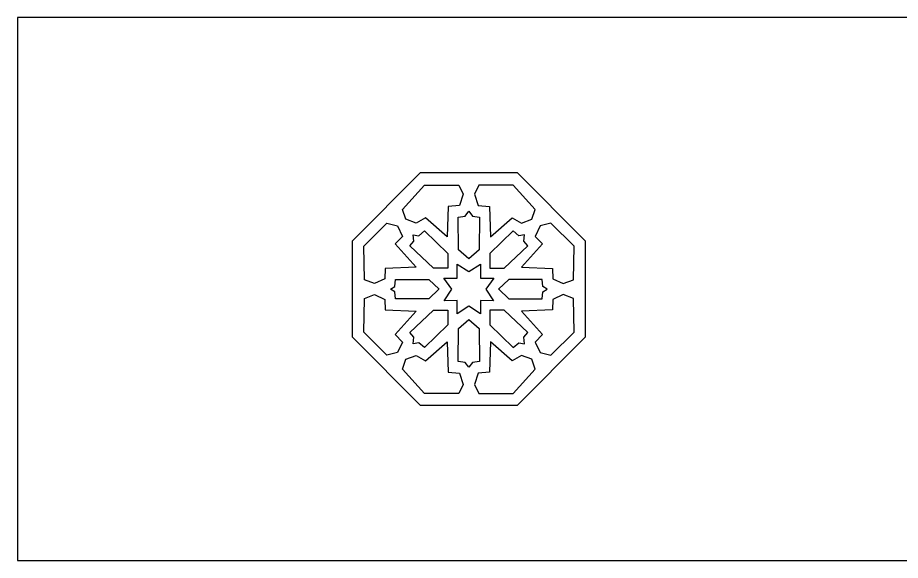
# Model space of a CAD drawing. Extents: x -445 to 570, y -1313 to 85.
# Drawn here: x -394.6 to -118.2, y -1313.2 to -1143.2 of the extents above; entities that cross this region are included whole.
import ezdxf

# ---------------------------------------------------------------- set-up
doc = ezdxf.new("R2010")
doc.units = 0
doc.layers.add('LAYER_1', color=18, linetype='CONTINUOUS')

msp = doc.modelspace()

# ---------------------------------------------------------------- linework, layer by layer
at = {"layer": 'LAYER_1'}
for points in [[(-394.6, -1313.22), (495.4, -1313.22), (495.4, -1143.22), (-394.6, -1143.22)], [(-268.4, -1264.69), (-289.76, -1243.33), (-289.76, -1213.12), (-268.4, -1191.76), (-238.19, -1191.76), (-216.83, -1213.12), (-216.83, -1243.33), (-238.19, -1264.69)], [(-259.78, -1202.4), (-260.09, -1211.84), (-266.89, -1205.89), (-269.81, -1207.63), (-273.05, -1206.4), (-274.1, -1203.32), (-267.2, -1195.75), (-256.43, -1195.72), (-255.07, -1198.5), (-256.22, -1202.09)], [(-246.81, -1202.4), (-246.5, -1211.84), (-239.7, -1205.89), (-236.78, -1207.63), (-233.54, -1206.4), (-232.49, -1203.32), (-239.39, -1195.75), (-250.16, -1195.72), (-251.52, -1198.5), (-250.37, -1202.09)], [(-253.3, -1218.82), (-256.54, -1215.95), (-256.64, -1205.68), (-254.44, -1205.37), (-253.3, -1203.83), (-252.15, -1205.37), (-249.95, -1205.68), (-250.05, -1215.95)], [(-279.64, -1225.09), (-282.88, -1226.51), (-286.02, -1225.39), (-286.23, -1214.82), (-279.01, -1207.63), (-275.67, -1208.45), (-274.1, -1211.74), (-276.4, -1214.1), (-269.81, -1221.39), (-279.53, -1221.8)], [(-226.95, -1225.09), (-223.72, -1226.51), (-220.57, -1225.39), (-220.36, -1214.82), (-227.58, -1207.63), (-230.92, -1208.45), (-232.49, -1211.74), (-230.19, -1214.1), (-236.78, -1221.39), (-227.06, -1221.8)], [(-259.88, -1217.08), (-259.88, -1221.7), (-264.38, -1221.7), (-271.8, -1214.72), (-270.54, -1213.28), (-270.75, -1211.23), (-268.98, -1211.53), (-267.2, -1209.99)], [(-246.71, -1217.08), (-246.71, -1221.7), (-242.21, -1221.7), (-234.79, -1214.72), (-236.05, -1213.28), (-235.84, -1211.23), (-237.61, -1211.53), (-239.39, -1209.99)], [(-253.3, -1233.58), (-256.92, -1235.96), (-256.93, -1231.78), (-261.03, -1231.88), (-258.64, -1228.32), (-261.11, -1224.85), (-256.92, -1224.85), (-256.92, -1220.43), (-253.34, -1222.73), (-253.3, -1222.71), (-253.25, -1222.73), (-249.67, -1220.43), (-249.67, -1224.85), (-245.48, -1224.85), (-247.95, -1228.32), (-245.56, -1231.88), (-249.66, -1231.78), (-249.67, -1235.96)], [(-265.84, -1225.29), (-262.63, -1228.29), (-262.65, -1228.3), (-265.84, -1231.29), (-276.29, -1231.29), (-276.5, -1229.14), (-277.86, -1228.29), (-276.5, -1227.45), (-276.29, -1225.29)], [(-240.75, -1225.29), (-243.96, -1228.29), (-243.94, -1228.3), (-240.75, -1231.29), (-230.3, -1231.29), (-230.09, -1229.14), (-228.73, -1228.29), (-230.09, -1227.45), (-230.3, -1225.29)], [(-282.88, -1229.97), (-279.64, -1231.5), (-279.53, -1234.78), (-269.81, -1235.19), (-276.4, -1242.48), (-274.1, -1244.84), (-275.67, -1248.13), (-279.01, -1248.95), (-286.23, -1241.76), (-286.02, -1231.19)], [(-223.72, -1229.97), (-226.95, -1231.5), (-227.06, -1234.78), (-236.78, -1235.19), (-230.19, -1242.48), (-232.49, -1244.84), (-230.92, -1248.13), (-227.58, -1248.95), (-220.36, -1241.76), (-220.57, -1231.19)], [(-264.38, -1234.89), (-259.88, -1234.89), (-259.88, -1239.5), (-267.2, -1246.59), (-268.98, -1245.05), (-270.75, -1245.36), (-270.54, -1243.3), (-271.8, -1241.87)], [(-242.21, -1234.89), (-246.71, -1234.89), (-246.71, -1239.5), (-239.39, -1246.59), (-237.61, -1245.05), (-235.84, -1245.36), (-236.05, -1243.3), (-234.79, -1241.87)], [(-253.3, -1252.75), (-254.44, -1251.21), (-256.64, -1250.9), (-256.54, -1240.63), (-253.3, -1237.76), (-250.05, -1240.63), (-249.95, -1250.9), (-252.15, -1251.21)], [(-260.09, -1244.8), (-259.78, -1254.24), (-256.22, -1254.55), (-255.07, -1258.14), (-256.43, -1260.91), (-267.14, -1260.94), (-274.1, -1253.32), (-273.05, -1250.24), (-269.81, -1249.01), (-266.89, -1250.75)], [(-246.5, -1244.8), (-246.81, -1254.24), (-250.37, -1254.55), (-251.52, -1258.14), (-250.16, -1260.91), (-239.45, -1260.94), (-232.49, -1253.32), (-233.54, -1250.24), (-236.78, -1249.01), (-239.7, -1250.75)]]:
    msp.add_lwpolyline(points, close=True, dxfattribs=at)

doc.saveas('drawing.dxf')
